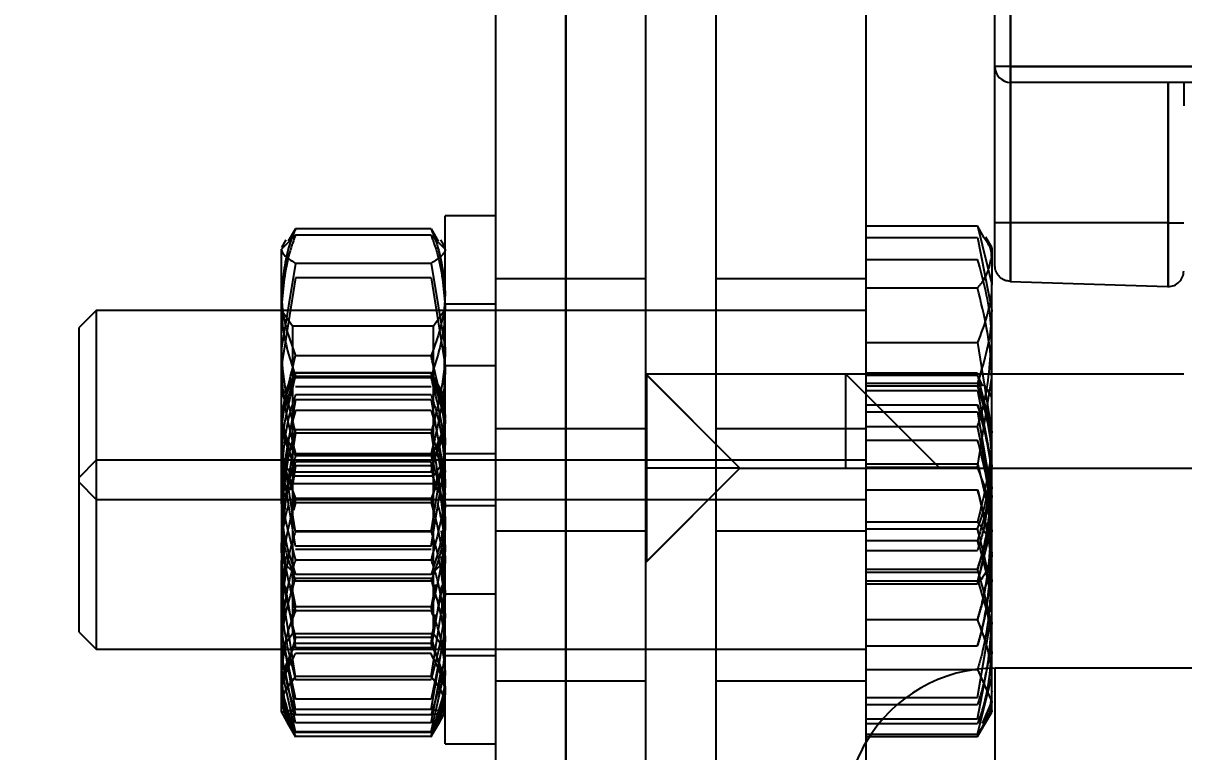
# Model space of a CAD drawing. Header units: metres. Extents: x 0 to 21025, y 0 to 14850.
# Drawn here: x 8867.15 to 8904.01, y 13125.43 to 13148.56 of the extents above; entities that cross this region are included whole.
import ezdxf

# ---------------------------------------------------------------- set-up
doc = ezdxf.new("R2010")
doc.units = ezdxf.units.M
doc.header["$LTSCALE"] = 25
doc.linetypes.add('HIDDEN2', pattern=[4.7625, 3.175, -1.5875])
for name, color, linetype in [('18_COTAS', 7, 'Continuous'), ('SL4', 4, 'Continuous'), ('ST1', 7, 'HIDDEN2')]:
    doc.layers.add(name, color=color, linetype=linetype)
doc.styles.add('ROMANS', font='ROMANS.SHX')
doc.dimstyles.new('25___1-25', dxfattribs={"dimscale": 25, "dimtxt": 2.5, "dimasz": 2, "dimexe": 1.5, "dimexo": 1, "dimgap": 0.5, "dimtad": 1, "dimzin": 12, "dimtxsty": 'ROMANS', "dimcen": 0, "dimclrd": 256, "dimclre": 256, "dimclrt": 3, "dimazin": 3, "dimtfac": 1, "dimtmove": 0, "dimatfit": 0, "dimfxl": 1, "dimlwd": -1, "dimlwe": -1, "dimarcsym": 0})

# ---------------------------------------------------------------- blocks, each defined once
blk = doc.blocks.new('*D14')
at = {"layer": '18_COTAS', "transparency": 16777216}
for p, q in [((8767.149, 13416.484), (9534.934, 13416.484)), ((9497.434, 11742.681), (9497.434, 13366.484)), ((8955.399, 11692.681), (9534.934, 11692.681))]:
    blk.add_line(p, q, dxfattribs=at)
for points in [[(9489.1, 13366.484), (9505.767, 13366.484), (9497.434, 13416.484)], [(9489.1, 11742.681), (9505.767, 11742.681), (9497.434, 11692.681)]]:
    blk.add_solid(points, dxfattribs=at)
at = {"layer": 'Defpoints', "color": 0, "transparency": 16777216}
for p in [(8742.149, 13416.484), (9497.434, 13416.484), (8930.399, 11692.681)]:
    blk.add_point(p, dxfattribs=at)
at = {"layer": '18_COTAS', "color": 3, "transparency": 16777216, "insert": (9447.731, 12554.582), "char_height": 62.5, "attachment_point": 5, "rotation": 90, "style": 'ROMANS'}
blk.add_mtext('1723,8', dxfattribs=at)

msp = doc.modelspace()

# ---------------------------------------------------------------- linework, layer by layer
at = {"layer": 'SL4'}
for p, q in [((8884.386, 13042.681), (8884.386, 13286.681)), ((8893.911, 13286.681), (8893.911, 13042.681)), ((8898.014, 13147.181), (8898.014, 13157.971)), ((8898.514, 13157.971), (8898.514, 13147.181)), ((8898.514, 13147.181), (8898.014, 13147.181)), ((8898.014, 13142.221), (8898.014, 13147.181)), ((8898.514, 13146.681), (8898.514, 13147.181)), ((8898.514, 13147.181), (8921.514, 13147.181)), ((8921.514, 13146.681), (8898.514, 13146.681)), ((8898.514, 13146.681), (8898.514, 13142.221)), ((8903.514, 13142.221), (8903.514, 13146.681)), ((8904.014, 13146.681), (8904.014, 13145.931)), ((8893.911, 13142.127), (8897.464, 13142.127)), ((8897.464, 13142.127), (8897.911, 13140.271)), ((8897.675, 13141.749), (8897.464, 13142.127)), ((8898.514, 13142.221), (8898.014, 13142.221)), ((8898.014, 13140.861), (8898.014, 13142.221)), ((8898.514, 13142.221), (8898.514, 13140.361)), ((8903.514, 13142.221), (8898.514, 13142.221)), ((8903.514, 13140.198), (8903.514, 13142.221)), ((8903.514, 13142.221), (8904.014, 13142.221)), ((8897.911, 13141.441), (8897.726, 13141.762)), ((8897.911, 13141.441), (8897.911, 13140.271)), ((8897.911, 13135.573), (8897.911, 13140.271)), ((8898.514, 13140.361), (8898.497, 13140.361)), ((8898.514, 13140.361), (8903.497, 13140.198)), ((8903.497, 13140.198), (8903.514, 13140.198)), ((8893.911, 13138.416), (8897.464, 13138.416)), ((8897.464, 13138.416), (8897.911, 13135.573)), ((8897.911, 13137.431), (8904.014, 13137.431)), ((8897.911, 13131.743), (8897.911, 13135.573)), ((8897.911, 13134.431), (8915.014, 13134.431)), ((8893.911, 13132.73), (8897.464, 13132.73)), ((8897.911, 13131.441), (8897.911, 13131.743)), ((8897.726, 13131.12), (8897.911, 13131.441)), ((8893.911, 13130.755), (8897.464, 13130.755)), ((8898.026, 13125.081), (8898.026, 13128.081)), ((8915.014, 13128.081), (8898.026, 13128.081))]:
    msp.add_line(p, q, dxfattribs=at)
for centre, radius, start, end in [((8898.514, 13147.181), 0.5, 180, 270), ((8898.026, 13123.319), 4.762, 90, 149.7735)]:
    msp.add_arc(centre, radius, start, end, dxfattribs=at)
for points, knots in [([(8898.497, 13140.361), (8898.442, 13140.369), (8898.332, 13140.383), (8898.187, 13140.471), (8898.078, 13140.597), (8898.024, 13140.733), (8898.014, 13140.824), (8898.014, 13140.859), (8898.014, 13140.861)], [0, 0, 0, 0, 0.212749, 0.425425, 0.640195, 0.859685, 0.99159, 1, 1, 1, 1]), ([(8903.514, 13140.198), (8903.579, 13140.205), (8903.711, 13140.22), (8903.877, 13140.336), (8903.992, 13140.502), (8904.007, 13140.632), (8904.014, 13140.698)], [0, 0, 0, 0, 0.25, 0.5, 0.75, 1, 1, 1, 1]), ([(8897.911, 13140.271), (8897.911, 13140.227), (8897.904, 13139.601), (8897.676, 13138.987), (8897.464, 13138.416)], [0, 0, 0, 0, 0.0702006, 1, 1, 1, 1]), ([(8897.911, 13135.573), (8897.911, 13135.506), (8897.904, 13134.546), (8897.676, 13133.605), (8897.464, 13132.73)], [0, 0, 0, 0, 0.070201, 1, 1, 1, 1]), ([(8897.464, 13132.73), (8897.647, 13132.48), (8897.885, 13132.154), (8897.906, 13131.82), (8897.911, 13131.743)], [0, 0, 0, 0, 0.768151, 1, 1, 1, 1]), ([(8897.911, 13131.743), (8897.855, 13131.479), (8897.783, 13131.145), (8897.52, 13130.823), (8897.464, 13130.755)], [0, 0, 0, 0, 0.788999, 1, 1, 1, 1])]:
    msp.add_open_spline(points, degree=3, knots=knots, dxfattribs=at)
at = {"layer": 'ST1'}
for p, q in [((8884.386, 13286.681), (8884.386, 13042.681)), ((8889.149, 13286.681), (8889.149, 13042.681)), ((8882.151, 13277.156), (8882.151, 13055.444)), ((8886.914, 13277.156), (8886.914, 13055.444)), ((8893.264, 13234.931), (8893.264, 13134.431)), ((8898.514, 13147.181), (8898.514, 13155.531)), ((8898.514, 13147.181), (8898.014, 13147.181)), ((8898.514, 13147.181), (8898.514, 13146.681)), ((8921.514, 13147.181), (8898.514, 13147.181)), ((8898.514, 13142.221), (8898.514, 13146.681)), ((8903.514, 13146.681), (8903.514, 13142.221)), ((8880.551, 13134.743), (8880.551, 13142.441)), ((8882.151, 13142.441), (8880.551, 13142.441)), ((8875.798, 13142.035), (8875.568, 13141.634)), ((8880.104, 13142.035), (8875.798, 13142.035)), ((8880.104, 13142.035), (8880.334, 13141.634)), ((8898.514, 13142.221), (8898.014, 13142.221)), ((8898.514, 13140.361), (8898.514, 13142.221)), ((8903.514, 13142.221), (8898.514, 13142.221)), ((8903.514, 13142.221), (8903.514, 13140.198)), ((8903.514, 13142.221), (8904.014, 13142.221)), ((8875.798, 13141.83), (8875.351, 13141.38)), ((8875.489, 13141.679), (8875.351, 13141.441)), ((8880.104, 13141.83), (8875.798, 13141.83)), ((8880.104, 13141.83), (8880.551, 13141.38)), ((8880.551, 13141.441), (8880.413, 13141.679)), ((8893.911, 13141.751), (8897.464, 13141.751)), ((8897.464, 13141.751), (8897.911, 13139.441)), ((8875.351, 13138.236), (8875.351, 13141.38)), ((8875.798, 13140.931), (8875.351, 13138.236)), ((8880.104, 13140.931), (8875.798, 13140.931)), ((8880.104, 13140.931), (8880.551, 13138.236)), ((8893.911, 13141.06), (8897.464, 13141.06)), ((8875.798, 13140.477), (8875.351, 13137.68)), ((8880.104, 13140.477), (8875.798, 13140.477)), ((8880.104, 13140.477), (8880.551, 13137.68)), ((8886.914, 13140.441), (8882.151, 13140.441)), ((8893.911, 13140.441), (8889.149, 13140.441)), ((8893.911, 13140.152), (8897.464, 13140.152)), ((8869.466, 13139.441), (8868.911, 13138.887)), ((8869.466, 13139.441), (8869.466, 13133.441)), ((8893.911, 13139.441), (8869.466, 13139.441)), ((8875.701, 13138.941), (8875.351, 13139.441)), ((8880.526, 13139.441), (8880.176, 13138.941)), ((8880.526, 13133.441), (8880.526, 13139.441)), ((8880.551, 13139.441), (8880.526, 13139.441)), ((8882.151, 13139.641), (8880.551, 13139.641)), ((8868.911, 13138.887), (8868.911, 13133.996)), ((8875.701, 13138.941), (8875.701, 13133.941)), ((8880.176, 13138.941), (8875.701, 13138.941)), ((8880.176, 13134.869), (8880.176, 13138.941)), ((8875.351, 13133.297), (8875.351, 13138.236)), ((8880.104, 13137.999), (8875.798, 13137.999)), ((8882.151, 13137.681), (8880.551, 13137.681)), ((8875.798, 13137.454), (8875.451, 13136.308)), ((8875.802, 13137.462), (8875.525, 13136.983)), ((8880.104, 13137.454), (8875.798, 13137.454)), ((8880.104, 13137.447), (8875.798, 13137.447)), ((8880.104, 13137.34), (8875.798, 13137.34)), ((8880.104, 13137.328), (8875.798, 13137.328)), ((8880.104, 13137.298), (8875.798, 13137.298)), ((8880.377, 13136.983), (8880.1, 13137.462)), ((8880.104, 13137.454), (8880.451, 13136.308)), ((8889.914, 13134.431), (8886.914, 13137.431)), ((8886.914, 13137.431), (8897.911, 13137.431)), ((8889.914, 13134.431), (8886.944, 13137.401)), ((8886.944, 13137.401), (8886.944, 13131.461)), ((8893.264, 13137.431), (8893.264, 13134.431)), ((8896.264, 13134.431), (8893.264, 13137.431)), ((8893.911, 13137.455), (8897.464, 13137.455)), ((8893.911, 13137.382), (8897.464, 13137.382)), ((8897.464, 13137.382), (8897.911, 13135.56)), ((8897.626, 13137.034), (8897.464, 13137.382)), ((8897.464, 13134.467), (8897.911, 13137.309)), ((8875.525, 13136.983), (8875.351, 13136.681)), ((8880.104, 13137.014), (8875.798, 13137.014)), ((8880.551, 13136.681), (8880.377, 13136.983)), ((8893.911, 13137.132), (8897.464, 13137.132)), ((8893.911, 13137.042), (8897.464, 13137.042)), ((8893.911, 13136.894), (8897.464, 13136.894)), ((8897.464, 13136.894), (8897.911, 13134.516)), ((8897.687, 13137.069), (8897.684, 13137.074)), ((8897.911, 13136.681), (8897.687, 13137.069)), ((8875.798, 13136.596), (8875.351, 13134.056)), ((8880.104, 13136.762), (8875.798, 13136.762)), ((8880.104, 13136.596), (8875.798, 13136.596)), ((8880.104, 13136.596), (8880.551, 13134.056)), ((8875.798, 13136.263), (8875.641, 13135.706)), ((8880.104, 13136.263), (8875.798, 13136.263)), ((8880.104, 13136.263), (8880.261, 13135.706)), ((8893.911, 13136.437), (8897.464, 13136.437)), ((8893.911, 13136.218), (8897.464, 13136.218)), ((8897.464, 13136.218), (8897.911, 13133.537)), ((8875.798, 13134.308), (8875.351, 13135.877)), ((8880.104, 13134.308), (8880.551, 13135.877)), ((8893.911, 13135.751), (8897.464, 13135.751)), ((8897.863, 13133.827), (8897.464, 13135.751)), ((8875.798, 13135.545), (8875.351, 13132.722)), ((8880.104, 13135.648), (8875.798, 13135.648)), ((8880.104, 13135.545), (8875.798, 13135.545)), ((8880.104, 13135.542), (8875.798, 13135.542)), ((8880.104, 13135.545), (8880.551, 13132.722)), ((8886.914, 13135.681), (8882.151, 13135.681)), ((8893.911, 13135.681), (8889.149, 13135.681)), ((8875.574, 13135.325), (8875.351, 13133.596)), ((8880.328, 13135.325), (8880.551, 13133.596)), ((8893.911, 13135.324), (8897.464, 13135.324)), ((8869.466, 13134.681), (8868.911, 13134.127)), ((8893.911, 13134.681), (8869.466, 13134.681)), ((8875.701, 13134.181), (8875.351, 13134.681)), ((8875.798, 13131.952), (8875.351, 13134.646)), ((8875.798, 13132.405), (8875.425, 13134.738)), ((8875.649, 13133.737), (8875.798, 13134.632)), ((8880.104, 13134.883), (8875.798, 13134.883)), ((8880.104, 13134.821), (8875.798, 13134.821)), ((8880.104, 13134.632), (8875.798, 13134.632)), ((8880.104, 13132.405), (8880.477, 13134.738)), ((8880.104, 13131.952), (8880.551, 13134.646)), ((8880.253, 13133.737), (8880.104, 13134.632)), ((8880.176, 13133.941), (8880.176, 13134.869)), ((8880.526, 13134.681), (8880.176, 13134.181)), ((8882.151, 13134.881), (8880.551, 13134.881)), ((8880.551, 13130.441), (8880.551, 13134.743)), ((8875.798, 13134.503), (8875.701, 13133.88)), ((8880.104, 13134.503), (8875.798, 13134.503)), ((8880.104, 13134.308), (8875.798, 13134.308)), ((8880.104, 13134.503), (8880.179, 13134.019)), ((8886.914, 13131.431), (8889.914, 13134.431)), ((8889.914, 13134.431), (8886.914, 13134.431)), ((8886.944, 13131.461), (8889.914, 13134.431)), ((8889.914, 13134.431), (8893.264, 13134.431)), ((8889.914, 13134.431), (8897.911, 13134.431)), ((8893.264, 13134.431), (8896.264, 13134.431)), ((8893.911, 13134.568), (8897.464, 13134.568)), ((8893.911, 13134.467), (8897.464, 13134.467)), ((8868.911, 13133.996), (8868.911, 13129.236)), ((8868.911, 13133.996), (8869.466, 13133.441)), ((8875.351, 13133.441), (8875.701, 13133.941)), ((8875.614, 13134.091), (8875.798, 13133.331)), ((8880.176, 13134.181), (8875.701, 13134.181)), ((8875.701, 13133.941), (8875.701, 13129.181)), ((8875.701, 13133.941), (8880.176, 13133.941)), ((8880.288, 13134.091), (8880.104, 13133.331)), ((8880.176, 13130.37), (8880.176, 13133.941)), ((8880.176, 13133.941), (8880.526, 13133.441)), ((8893.911, 13133.739), (8897.464, 13133.739)), ((8869.466, 13133.441), (8869.466, 13128.681)), ((8869.466, 13133.441), (8893.911, 13133.441)), ((8875.351, 13133.297), (8875.351, 13131.443)), ((8875.798, 13133.331), (8875.736, 13133.099)), ((8880.104, 13133.464), (8875.798, 13133.464)), ((8880.104, 13133.331), (8875.798, 13133.331)), ((8880.104, 13133.331), (8880.166, 13133.099)), ((8880.526, 13128.681), (8880.526, 13133.481)), ((8880.551, 13133.241), (8882.151, 13133.241)), ((8875.351, 13132.84), (8875.37, 13132.421)), ((8880.551, 13132.84), (8880.532, 13132.421)), ((8880.104, 13132.433), (8875.798, 13132.433)), ((8880.424, 13132.438), (8880.551, 13131.617)), ((8882.151, 13132.441), (8886.914, 13132.441)), ((8889.149, 13132.441), (8893.911, 13132.441)), ((8893.911, 13132.506), (8897.464, 13132.506)), ((8897.464, 13130.755), (8897.911, 13132.611)), ((8875.452, 13132.267), (8875.351, 13131.617)), ((8880.104, 13132.405), (8875.798, 13132.405)), ((8893.911, 13132.138), (8897.464, 13132.138)), ((8897.51, 13131.922), (8897.464, 13132.138)), ((8880.104, 13131.952), (8875.798, 13131.952)), ((8880.104, 13131.847), (8875.798, 13131.847)), ((8893.911, 13131.822), (8897.464, 13131.822)), ((8875.486, 13131.625), (8875.351, 13130.522)), ((8875.798, 13131.053), (8875.351, 13131.502)), ((8875.351, 13129.058), (8875.351, 13131.502)), ((8880.104, 13131.515), (8875.798, 13131.515)), ((8880.104, 13131.053), (8880.551, 13131.502)), ((8880.416, 13131.625), (8880.551, 13130.522)), ((8880.526, 13131.637), (8880.551, 13131.425)), ((8897.911, 13130.888), (8897.911, 13131.477)), ((8880.104, 13131.053), (8875.798, 13131.053)), ((8893.911, 13131.225), (8897.464, 13131.225)), ((8893.911, 13131.132), (8897.464, 13131.132)), ((8875.798, 13127.817), (8875.351, 13130.641)), ((8875.472, 13130.699), (8875.798, 13128.73)), ((8875.655, 13130.742), (8875.798, 13130.032)), ((8880.104, 13130.93), (8875.798, 13130.93)), ((8880.104, 13130.848), (8875.798, 13130.848)), ((8880.247, 13130.742), (8880.104, 13130.032)), ((8880.431, 13130.699), (8880.104, 13128.73)), ((8880.104, 13127.817), (8880.551, 13130.641)), ((8893.911, 13130.856), (8897.464, 13130.856)), ((8897.911, 13127.009), (8897.911, 13130.888)), ((8880.176, 13129.181), (8880.176, 13130.37)), ((8880.551, 13125.681), (8880.551, 13130.441)), ((8880.551, 13130.441), (8882.151, 13130.441)), ((8875.713, 13129.679), (8875.798, 13130.032)), ((8880.104, 13130.032), (8875.798, 13130.032)), ((8880.104, 13129.898), (8875.798, 13129.898)), ((8880.189, 13129.679), (8880.104, 13130.032)), ((8875.351, 13129.766), (8875.382, 13129.13)), ((8875.798, 13128.859), (8875.654, 13129.79)), ((8880.104, 13128.859), (8880.249, 13129.79)), ((8880.551, 13129.766), (8880.52, 13129.13)), ((8893.911, 13129.624), (8897.464, 13129.624)), ((8897.464, 13127.145), (8897.911, 13129.825)), ((8868.911, 13129.236), (8869.466, 13128.681)), ((8875.798, 13126.766), (8875.351, 13129.307)), ((8875.351, 13128.681), (8875.701, 13129.181)), ((8875.701, 13129.181), (8880.176, 13129.181)), ((8880.104, 13126.766), (8880.551, 13129.307)), ((8880.176, 13129.181), (8880.526, 13128.681)), ((8875.351, 13126.683), (8875.351, 13129.058)), ((8875.798, 13129.055), (8875.351, 13127.485)), ((8880.104, 13129.055), (8875.798, 13129.055)), ((8880.104, 13128.859), (8875.798, 13128.859)), ((8880.104, 13129.055), (8880.551, 13127.485)), ((8893.911, 13128.794), (8897.464, 13128.794)), ((8897.464, 13126.469), (8897.911, 13128.847)), ((8869.466, 13128.681), (8893.911, 13128.681)), ((8875.382, 13128.483), (8875.351, 13128.639)), ((8875.453, 13128.724), (8875.798, 13127.099)), ((8880.104, 13128.73), (8875.798, 13128.73)), ((8880.104, 13128.542), (8875.798, 13128.542)), ((8880.449, 13128.724), (8880.104, 13127.099)), ((8880.521, 13128.483), (8880.551, 13128.639)), ((8880.551, 13128.481), (8882.151, 13128.481)), ((8875.798, 13126.065), (8875.351, 13128.048)), ((8875.798, 13126.348), (8875.474, 13128.009)), ((8880.104, 13126.065), (8880.551, 13128.048)), ((8880.104, 13126.348), (8880.428, 13128.009)), ((8893.911, 13128.038), (8897.464, 13128.038)), ((8897.464, 13128.038), (8897.911, 13127.009)), ((8880.104, 13127.817), (8875.798, 13127.817)), ((8880.104, 13127.714), (8875.798, 13127.714)), ((8882.151, 13127.681), (8886.914, 13127.681)), ((8889.149, 13127.681), (8893.911, 13127.681)), ((8897.464, 13125.981), (8897.911, 13127.802)), ((8875.798, 13125.915), (8875.351, 13127.228)), ((8875.798, 13126.034), (8875.351, 13126.926)), ((8875.798, 13125.908), (8875.451, 13127.054)), ((8880.104, 13127.099), (8875.798, 13127.099)), ((8880.104, 13125.915), (8880.551, 13127.228)), ((8880.104, 13125.908), (8880.451, 13127.054)), ((8893.911, 13127.145), (8897.464, 13127.145)), ((8893.911, 13126.925), (8897.464, 13126.925)), ((8897.615, 13126.328), (8897.911, 13127.009)), ((8897.911, 13126.681), (8897.911, 13127.009)), ((8875.351, 13126.681), (8875.351, 13126.683)), ((8875.798, 13126.6), (8875.351, 13126.683)), ((8875.351, 13126.681), (8875.525, 13126.379)), ((8880.104, 13126.766), (8875.798, 13126.766)), ((8880.104, 13126.6), (8875.798, 13126.6)), ((8880.104, 13126.6), (8880.551, 13126.683)), ((8880.377, 13126.379), (8880.551, 13126.681)), ((8897.687, 13126.294), (8897.911, 13126.681)), ((8897.911, 13126.732), (8897.911, 13126.697)), ((8897.911, 13126.681), (8897.911, 13126.697)), ((8875.525, 13126.379), (8875.802, 13125.9)), ((8880.104, 13126.348), (8875.798, 13126.348)), ((8880.1, 13125.9), (8880.377, 13126.379)), ((8880.104, 13126.034), (8880.3, 13126.424)), ((8893.911, 13126.469), (8897.464, 13126.469)), ((8893.911, 13126.32), (8897.464, 13126.32)), ((8897.464, 13125.908), (8897.687, 13126.294)), ((8880.104, 13126.065), (8875.798, 13126.065)), ((8880.104, 13126.034), (8875.798, 13126.034)), ((8880.104, 13125.915), (8875.798, 13125.915)), ((8880.104, 13125.908), (8875.798, 13125.908)), ((8893.911, 13125.981), (8897.464, 13125.981)), ((8893.911, 13125.908), (8897.464, 13125.908)), ((8880.551, 13125.681), (8882.151, 13125.681))]:
    msp.add_line(p, q, dxfattribs=at)
msp.add_arc((8898.026, 13123.319), 4.762, 149.7735, 180, dxfattribs=at)
for points, knots in [([(8875.798, 13142.035), (8875.73, 13141.865), (8875.468, 13141.207), (8875.401, 13140.524), (8875.351, 13140.017)], [0, 0, 0, 0, 0.257551, 1, 1, 1, 1]), ([(8880.104, 13142.035), (8880.172, 13141.865), (8880.434, 13141.207), (8880.501, 13140.524), (8880.551, 13140.017)], [0, 0, 0, 0, 0.257551, 1, 1, 1, 1]), ([(8875.798, 13141.83), (8875.73, 13141.641), (8875.468, 13140.91), (8875.401, 13140.15), (8875.351, 13139.585)], [0, 0, 0, 0, 0.257551, 1, 1, 1, 1]), ([(8880.104, 13141.83), (8880.172, 13141.641), (8880.434, 13140.91), (8880.501, 13140.15), (8880.551, 13139.585)], [0, 0, 0, 0, 0.257551, 1, 1, 1, 1]), ([(8897.911, 13141.14), (8897.909, 13141.217), (8897.902, 13141.423), (8897.762, 13141.624), (8897.675, 13141.749)], [0, 0, 0, 0, 0.376853, 1, 1, 1, 1]), ([(8875.351, 13141.38), (8875.352, 13141.37), (8875.358, 13141.218), (8875.586, 13141.069), (8875.798, 13140.931)], [0, 0, 0, 0, 0.0702006, 1, 1, 1, 1]), ([(8880.551, 13141.38), (8880.551, 13141.37), (8880.544, 13141.218), (8880.316, 13141.069), (8880.104, 13140.931)], [0, 0, 0, 0, 0.070201, 1, 1, 1, 1]), ([(8897.464, 13140.152), (8897.52, 13140.22), (8897.783, 13140.542), (8897.855, 13140.876), (8897.911, 13141.14)], [0, 0, 0, 0, 0.211001, 1, 1, 1, 1]), ([(8897.911, 13138.405), (8897.906, 13138.614), (8897.885, 13139.512), (8897.647, 13140.387), (8897.464, 13141.06)], [0, 0, 0, 0, 0.231849, 1, 1, 1, 1]), ([(8875.351, 13140.017), (8875.358, 13139.833), (8875.382, 13139.15), (8875.622, 13138.485), (8875.798, 13137.999)], [0, 0, 0, 0, 0.268634, 1, 1, 1, 1]), ([(8880.551, 13140.017), (8880.544, 13139.833), (8880.52, 13139.15), (8880.28, 13138.485), (8880.104, 13137.999)], [0, 0, 0, 0, 0.268634, 1, 1, 1, 1]), ([(8897.911, 13137.309), (8897.911, 13137.377), (8897.904, 13138.337), (8897.676, 13139.278), (8897.464, 13140.152)], [0, 0, 0, 0, 0.070201, 1, 1, 1, 1]), ([(8875.351, 13139.585), (8875.358, 13139.381), (8875.382, 13138.621), (8875.622, 13137.882), (8875.798, 13137.34)], [0, 0, 0, 0, 0.268634, 1, 1, 1, 1]), ([(8880.551, 13139.585), (8880.544, 13139.381), (8880.52, 13138.621), (8880.28, 13137.882), (8880.104, 13137.34)], [0, 0, 0, 0, 0.268634, 1, 1, 1, 1]), ([(8897.911, 13139.441), (8897.911, 13139.386), (8897.904, 13138.607), (8897.676, 13137.842), (8897.464, 13137.132)], [0, 0, 0, 0, 0.070201, 1, 1, 1, 1]), ([(8897.464, 13135.751), (8897.52, 13135.933), (8897.783, 13136.797), (8897.855, 13137.696), (8897.911, 13138.405)], [0, 0, 0, 0, 0.211001, 1, 1, 1, 1]), ([(8875.351, 13138.236), (8875.352, 13138.172), (8875.358, 13137.263), (8875.586, 13136.371), (8875.798, 13135.542)], [0, 0, 0, 0, 0.0702006, 1, 1, 1, 1]), ([(8875.351, 13135.202), (8875.352, 13135.269), (8875.358, 13136.213), (8875.586, 13137.138), (8875.798, 13137.999)], [0, 0, 0, 0, 0.070201, 1, 1, 1, 1]), ([(8880.551, 13138.236), (8880.551, 13138.172), (8880.544, 13137.263), (8880.316, 13136.371), (8880.104, 13135.542)], [0, 0, 0, 0, 0.070201, 1, 1, 1, 1]), ([(8880.551, 13135.202), (8880.551, 13135.269), (8880.544, 13136.213), (8880.316, 13137.138), (8880.104, 13137.999)], [0, 0, 0, 0, 0.070201, 1, 1, 1, 1]), ([(8875.351, 13137.68), (8875.352, 13137.614), (8875.358, 13136.669), (8875.586, 13135.744), (8875.798, 13134.883)], [0, 0, 0, 0, 0.070201, 1, 1, 1, 1]), ([(8880.551, 13137.68), (8880.551, 13137.614), (8880.544, 13136.669), (8880.316, 13135.744), (8880.104, 13134.883)], [0, 0, 0, 0, 0.070201, 1, 1, 1, 1]), ([(8875.798, 13137.454), (8875.73, 13137.336), (8875.468, 13136.876), (8875.401, 13136.398), (8875.351, 13136.043)], [0, 0, 0, 0, 0.257551, 1, 1, 1, 1]), ([(8875.351, 13135.877), (8875.352, 13135.915), (8875.358, 13136.445), (8875.586, 13136.964), (8875.798, 13137.447)], [0, 0, 0, 0, 0.0702006, 1, 1, 1, 1]), ([(8875.351, 13134.646), (8875.352, 13134.71), (8875.358, 13135.62), (8875.586, 13136.511), (8875.798, 13137.34)], [0, 0, 0, 0, 0.070201, 1, 1, 1, 1]), ([(8880.104, 13137.454), (8880.172, 13137.336), (8880.434, 13136.876), (8880.501, 13136.398), (8880.551, 13136.043)], [0, 0, 0, 0, 0.2575513, 1, 1, 1, 1]), ([(8880.551, 13135.877), (8880.551, 13135.915), (8880.544, 13136.445), (8880.316, 13136.964), (8880.104, 13137.447)], [0, 0, 0, 0, 0.070201, 1, 1, 1, 1]), ([(8880.551, 13134.646), (8880.551, 13134.71), (8880.544, 13135.62), (8880.316, 13136.511), (8880.104, 13137.34)], [0, 0, 0, 0, 0.070201, 1, 1, 1, 1]), ([(8897.464, 13137.132), (8897.647, 13136.459), (8897.885, 13135.584), (8897.906, 13134.685), (8897.911, 13134.477)], [0, 0, 0, 0, 0.768151, 1, 1, 1, 1]), ([(8897.911, 13134.774), (8897.906, 13134.952), (8897.885, 13135.72), (8897.647, 13136.468), (8897.464, 13137.042)], [0, 0, 0, 0, 0.231849, 1, 1, 1, 1]), ([(8875.798, 13136.762), (8875.73, 13136.556), (8875.468, 13135.755), (8875.401, 13134.922), (8875.351, 13134.305)], [0, 0, 0, 0, 0.257551, 1, 1, 1, 1]), ([(8880.104, 13136.762), (8880.172, 13136.556), (8880.434, 13135.755), (8880.501, 13134.922), (8880.551, 13134.305)], [0, 0, 0, 0, 0.257551, 1, 1, 1, 1]), ([(8875.351, 13136.134), (8875.352, 13136.103), (8875.358, 13135.659), (8875.586, 13135.225), (8875.798, 13134.821)], [0, 0, 0, 0, 0.070201, 1, 1, 1, 1]), ([(8880.551, 13136.134), (8880.551, 13136.103), (8880.544, 13135.659), (8880.316, 13135.225), (8880.104, 13134.821)], [0, 0, 0, 0, 0.070201, 1, 1, 1, 1]), ([(8897.464, 13136.437), (8897.647, 13135.777), (8897.885, 13134.917), (8897.906, 13134.035), (8897.911, 13133.831)], [0, 0, 0, 0, 0.768151, 1, 1, 1, 1]), ([(8897.911, 13133.831), (8897.906, 13134.035), (8897.885, 13134.917), (8897.647, 13135.777), (8897.464, 13136.437)], [0, 0, 0, 0, 0.231849, 1, 1, 1, 1]), ([(8875.351, 13135.979), (8875.352, 13135.944), (8875.358, 13135.446), (8875.586, 13134.957), (8875.798, 13134.503)], [0, 0, 0, 0, 0.070201, 1, 1, 1, 1]), ([(8880.551, 13135.979), (8880.551, 13135.944), (8880.544, 13135.446), (8880.316, 13134.957), (8880.104, 13134.503)], [0, 0, 0, 0, 0.0702006, 1, 1, 1, 1]), ([(8875.798, 13135.648), (8875.73, 13135.412), (8875.468, 13134.497), (8875.401, 13133.546), (8875.351, 13132.84)], [0, 0, 0, 0, 0.257551, 1, 1, 1, 1]), ([(8875.798, 13135.542), (8875.73, 13135.353), (8875.468, 13134.622), (8875.401, 13133.862), (8875.351, 13133.297)], [0, 0, 0, 0, 0.257551, 1, 1, 1, 1]), ([(8875.351, 13135.396), (8875.358, 13135.221), (8875.382, 13134.567), (8875.622, 13133.93), (8875.798, 13133.464)], [0, 0, 0, 0, 0.268634, 1, 1, 1, 1]), ([(8880.104, 13135.648), (8880.172, 13135.412), (8880.434, 13134.497), (8880.501, 13133.546), (8880.551, 13132.84)], [0, 0, 0, 0, 0.257551, 1, 1, 1, 1]), ([(8880.104, 13135.542), (8880.172, 13135.353), (8880.434, 13134.622), (8880.501, 13133.862), (8880.551, 13133.297)], [0, 0, 0, 0, 0.257551, 1, 1, 1, 1]), ([(8880.551, 13135.396), (8880.544, 13135.221), (8880.52, 13134.567), (8880.28, 13133.93), (8880.104, 13133.464)], [0, 0, 0, 0, 0.268634, 1, 1, 1, 1]), ([(8875.351, 13135.314), (8875.348, 13135.267), (8875.345, 13135.195), (8875.364, 13135.125), (8875.371, 13135.101)], [0, 0, 0, 0, 0.6573363, 1, 1, 1, 1]), ([(8880.551, 13135.314), (8880.554, 13135.267), (8880.558, 13135.195), (8880.538, 13135.125), (8880.531, 13135.101)], [0, 0, 0, 0, 0.657336, 1, 1, 1, 1]), ([(8897.911, 13132.474), (8897.906, 13132.698), (8897.885, 13133.662), (8897.647, 13134.602), (8897.464, 13135.324)], [0, 0, 0, 0, 0.2318493, 1, 1, 1, 1]), ([(8875.798, 13134.821), (8875.73, 13134.579), (8875.468, 13133.639), (8875.401, 13132.663), (8875.351, 13131.938)], [0, 0, 0, 0, 0.2575513, 1, 1, 1, 1]), ([(8880.104, 13134.821), (8880.172, 13134.579), (8880.434, 13133.639), (8880.501, 13132.663), (8880.551, 13131.938)], [0, 0, 0, 0, 0.2575513, 1, 1, 1, 1]), ([(8897.464, 13132.506), (8897.52, 13132.662), (8897.783, 13133.4), (8897.855, 13134.168), (8897.911, 13134.774)], [0, 0, 0, 0, 0.211001, 1, 1, 1, 1]), ([(8897.464, 13134.568), (8897.647, 13133.837), (8897.885, 13132.884), (8897.906, 13131.908), (8897.911, 13131.681)], [0, 0, 0, 0, 0.768151, 1, 1, 1, 1]), ([(8897.911, 13134.516), (8897.911, 13134.459), (8897.904, 13133.656), (8897.676, 13132.869), (8897.464, 13132.138)], [0, 0, 0, 0, 0.0702006, 1, 1, 1, 1]), ([(8897.911, 13132.611), (8897.911, 13132.655), (8897.904, 13133.282), (8897.676, 13133.896), (8897.464, 13134.467)], [0, 0, 0, 0, 0.070201, 1, 1, 1, 1]), ([(8875.351, 13134.056), (8875.352, 13133.996), (8875.358, 13133.138), (8875.586, 13132.297), (8875.798, 13131.515)], [0, 0, 0, 0, 0.070201, 1, 1, 1, 1]), ([(8880.551, 13134.056), (8880.551, 13133.996), (8880.544, 13133.138), (8880.316, 13132.297), (8880.104, 13131.515)], [0, 0, 0, 0, 0.0702006, 1, 1, 1, 1]), ([(8897.86, 13134.106), (8897.812, 13133.522), (8897.749, 13132.749), (8897.521, 13132.005), (8897.464, 13131.822)], [0, 0, 0, 0, 0.754949, 1, 1, 1, 1]), ([(8897.911, 13133.831), (8897.855, 13133.135), (8897.783, 13132.252), (8897.52, 13131.404), (8897.464, 13131.225)], [0, 0, 0, 0, 0.788999, 1, 1, 1, 1]), ([(8897.464, 13131.225), (8897.52, 13131.404), (8897.783, 13132.252), (8897.855, 13133.135), (8897.911, 13133.831)], [0, 0, 0, 0, 0.211001, 1, 1, 1, 1]), ([(8897.911, 13130.888), (8897.906, 13131.112), (8897.885, 13132.076), (8897.647, 13133.017), (8897.464, 13133.739)], [0, 0, 0, 0, 0.231849, 1, 1, 1, 1]), ([(8897.464, 13133.739), (8897.647, 13133.017), (8897.885, 13132.076), (8897.906, 13131.112), (8897.911, 13130.888)], [0, 0, 0, 0, 0.768151, 1, 1, 1, 1]), ([(8897.911, 13133.537), (8897.911, 13133.473), (8897.904, 13132.568), (8897.676, 13131.681), (8897.464, 13130.856)], [0, 0, 0, 0, 0.070201, 1, 1, 1, 1]), ([(8875.351, 13130.641), (8875.352, 13130.708), (8875.358, 13131.661), (8875.586, 13132.595), (8875.798, 13133.464)], [0, 0, 0, 0, 0.070201, 1, 1, 1, 1]), ([(8875.351, 13133.297), (8875.358, 13133.093), (8875.382, 13132.333), (8875.622, 13131.594), (8875.798, 13131.053)], [0, 0, 0, 0, 0.268634, 1, 1, 1, 1]), ([(8875.351, 13131.745), (8875.351, 13131.814), (8875.352, 13132.324), (8875.469, 13132.823), (8875.57, 13133.256)], [0, 0, 0, 0, 0.1342583, 1, 1, 1, 1]), ([(8880.551, 13130.641), (8880.551, 13130.708), (8880.544, 13131.661), (8880.316, 13132.595), (8880.104, 13133.464)], [0, 0, 0, 0, 0.070201, 1, 1, 1, 1]), ([(8880.551, 13133.297), (8880.544, 13133.093), (8880.52, 13132.333), (8880.28, 13131.594), (8880.104, 13131.053)], [0, 0, 0, 0, 0.268634, 1, 1, 1, 1]), ([(8880.551, 13131.745), (8880.551, 13131.814), (8880.55, 13132.324), (8880.433, 13132.823), (8880.332, 13133.256)], [0, 0, 0, 0, 0.134258, 1, 1, 1, 1]), ([(8875.351, 13132.866), (8875.358, 13132.682), (8875.382, 13131.999), (8875.622, 13131.334), (8875.798, 13130.848)], [0, 0, 0, 0, 0.2686336, 1, 1, 1, 1]), ([(8880.551, 13132.866), (8880.544, 13132.682), (8880.52, 13131.999), (8880.28, 13131.334), (8880.104, 13130.848)], [0, 0, 0, 0, 0.268634, 1, 1, 1, 1]), ([(8875.351, 13132.722), (8875.352, 13132.655), (8875.358, 13131.701), (8875.586, 13130.767), (8875.798, 13129.898)], [0, 0, 0, 0, 0.070201, 1, 1, 1, 1]), ([(8875.798, 13132.433), (8875.73, 13132.209), (8875.468, 13131.339), (8875.401, 13130.436), (8875.351, 13129.766)], [0, 0, 0, 0, 0.2575513, 1, 1, 1, 1]), ([(8880.551, 13132.722), (8880.551, 13132.655), (8880.544, 13131.701), (8880.316, 13130.767), (8880.104, 13129.898)], [0, 0, 0, 0, 0.070201, 1, 1, 1, 1]), ([(8880.104, 13132.433), (8880.172, 13132.209), (8880.434, 13131.339), (8880.501, 13130.436), (8880.551, 13129.766)], [0, 0, 0, 0, 0.2575513, 1, 1, 1, 1]), ([(8897.911, 13129.825), (8897.911, 13129.889), (8897.904, 13130.794), (8897.676, 13131.681), (8897.464, 13132.506)], [0, 0, 0, 0, 0.0702006, 1, 1, 1, 1]), ([(8897.911, 13132.474), (8897.855, 13131.713), (8897.783, 13130.748), (8897.52, 13129.82), (8897.464, 13129.624)], [0, 0, 0, 0, 0.788999, 1, 1, 1, 1]), ([(8897.464, 13129.624), (8897.52, 13129.82), (8897.783, 13130.748), (8897.855, 13131.713), (8897.911, 13132.474)], [0, 0, 0, 0, 0.211001, 1, 1, 1, 1]), ([(8897.464, 13132.138), (8897.647, 13131.477), (8897.885, 13130.618), (8897.906, 13129.736), (8897.911, 13129.531)], [0, 0, 0, 0, 0.768151, 1, 1, 1, 1]), ([(8875.351, 13131.938), (8875.358, 13131.676), (8875.382, 13130.7), (8875.622, 13129.75), (8875.798, 13129.055)], [0, 0, 0, 0, 0.2686336, 1, 1, 1, 1]), ([(8880.551, 13131.938), (8880.544, 13131.676), (8880.52, 13130.7), (8880.28, 13129.75), (8880.104, 13129.055)], [0, 0, 0, 0, 0.268634, 1, 1, 1, 1]), ([(8875.351, 13131.617), (8875.349, 13131.548), (8875.345, 13131.42), (8875.371, 13131.294), (8875.383, 13131.235)], [0, 0, 0, 0, 0.5336955, 1, 1, 1, 1]), ([(8875.798, 13131.515), (8875.73, 13131.309), (8875.468, 13130.508), (8875.401, 13129.676), (8875.351, 13129.058)], [0, 0, 0, 0, 0.257551, 1, 1, 1, 1]), ([(8880.104, 13131.515), (8880.172, 13131.309), (8880.434, 13130.508), (8880.501, 13129.676), (8880.551, 13129.058)], [0, 0, 0, 0, 0.257551, 1, 1, 1, 1]), ([(8880.551, 13131.617), (8880.553, 13131.548), (8880.557, 13131.42), (8880.531, 13131.294), (8880.519, 13131.235)], [0, 0, 0, 0, 0.533696, 1, 1, 1, 1]), ([(8897.911, 13131.681), (8897.855, 13130.91), (8897.783, 13129.933), (8897.52, 13128.993), (8897.464, 13128.794)], [0, 0, 0, 0, 0.788999, 1, 1, 1, 1]), ([(8897.464, 13128.794), (8897.52, 13128.993), (8897.783, 13129.933), (8897.855, 13130.91), (8897.911, 13131.681)], [0, 0, 0, 0, 0.211001, 1, 1, 1, 1]), ([(8897.911, 13128.847), (8897.911, 13128.903), (8897.904, 13129.706), (8897.676, 13130.493), (8897.464, 13131.225)], [0, 0, 0, 0, 0.070201, 1, 1, 1, 1]), ([(8875.351, 13128.639), (8875.352, 13128.693), (8875.358, 13129.467), (8875.586, 13130.225), (8875.798, 13130.93)], [0, 0, 0, 0, 0.070201, 1, 1, 1, 1]), ([(8880.551, 13128.639), (8880.551, 13128.693), (8880.544, 13129.467), (8880.316, 13130.225), (8880.104, 13130.93)], [0, 0, 0, 0, 0.070201, 1, 1, 1, 1]), ([(8897.911, 13130.888), (8897.855, 13130.127), (8897.783, 13129.162), (8897.52, 13128.234), (8897.464, 13128.038)], [0, 0, 0, 0, 0.788999, 1, 1, 1, 1]), ([(8897.464, 13130.856), (8897.647, 13130.282), (8897.885, 13129.534), (8897.906, 13128.766), (8897.911, 13128.588)], [0, 0, 0, 0, 0.768151, 1, 1, 1, 1]), ([(8875.351, 13130.522), (8875.358, 13130.267), (8875.382, 13129.317), (8875.622, 13128.391), (8875.798, 13127.714)], [0, 0, 0, 0, 0.268634, 1, 1, 1, 1]), ([(8880.551, 13130.522), (8880.544, 13130.267), (8880.52, 13129.317), (8880.28, 13128.391), (8880.104, 13127.714)], [0, 0, 0, 0, 0.268634, 1, 1, 1, 1]), ([(8875.798, 13129.898), (8875.73, 13129.736), (8875.468, 13129.106), (8875.401, 13128.452), (8875.351, 13127.966)], [0, 0, 0, 0, 0.257551, 1, 1, 1, 1]), ([(8880.104, 13129.898), (8880.172, 13129.736), (8880.434, 13129.106), (8880.501, 13128.452), (8880.551, 13127.966)], [0, 0, 0, 0, 0.257551, 1, 1, 1, 1]), ([(8897.911, 13127.802), (8897.911, 13127.845), (8897.904, 13128.461), (8897.676, 13129.063), (8897.464, 13129.624)], [0, 0, 0, 0, 0.070201, 1, 1, 1, 1]), ([(8897.911, 13129.531), (8897.855, 13128.835), (8897.783, 13127.953), (8897.52, 13127.104), (8897.464, 13126.925)], [0, 0, 0, 0, 0.7889992, 1, 1, 1, 1]), ([(8875.351, 13129.058), (8875.358, 13128.834), (8875.382, 13128.003), (8875.622, 13127.193), (8875.798, 13126.6)], [0, 0, 0, 0, 0.268634, 1, 1, 1, 1]), ([(8875.351, 13127.384), (8875.352, 13127.419), (8875.358, 13127.917), (8875.586, 13128.405), (8875.798, 13128.859)], [0, 0, 0, 0, 0.070201, 1, 1, 1, 1]), ([(8875.351, 13128.048), (8875.351, 13128.095), (8875.35, 13128.343), (8875.431, 13128.586), (8875.496, 13128.782)], [0, 0, 0, 0, 0.189967, 1, 1, 1, 1]), ([(8880.551, 13129.058), (8880.544, 13128.834), (8880.52, 13128.003), (8880.28, 13127.193), (8880.104, 13126.6)], [0, 0, 0, 0, 0.268634, 1, 1, 1, 1]), ([(8880.551, 13127.384), (8880.551, 13127.419), (8880.544, 13127.917), (8880.316, 13128.405), (8880.104, 13128.859)], [0, 0, 0, 0, 0.070201, 1, 1, 1, 1]), ([(8880.551, 13128.048), (8880.551, 13128.095), (8880.551, 13128.379), (8880.458, 13128.657), (8880.38, 13128.889)], [0, 0, 0, 0, 0.165754, 1, 1, 1, 1]), ([(8875.351, 13127.228), (8875.352, 13127.26), (8875.358, 13127.703), (8875.586, 13128.138), (8875.798, 13128.542)], [0, 0, 0, 0, 0.070201, 1, 1, 1, 1]), ([(8880.551, 13127.228), (8880.551, 13127.26), (8880.544, 13127.703), (8880.316, 13128.138), (8880.104, 13128.542)], [0, 0, 0, 0, 0.070201, 1, 1, 1, 1]), ([(8897.911, 13128.588), (8897.855, 13127.982), (8897.783, 13127.214), (8897.52, 13126.476), (8897.464, 13126.32)], [0, 0, 0, 0, 0.788999, 1, 1, 1, 1]), ([(8875.351, 13127.966), (8875.358, 13127.791), (8875.382, 13127.137), (8875.622, 13126.5), (8875.798, 13126.034)], [0, 0, 0, 0, 0.268634, 1, 1, 1, 1]), ([(8875.351, 13126.926), (8875.352, 13126.947), (8875.358, 13127.248), (8875.586, 13127.543), (8875.798, 13127.817)], [0, 0, 0, 0, 0.0702006, 1, 1, 1, 1]), ([(8880.551, 13127.966), (8880.544, 13127.791), (8880.52, 13127.137), (8880.28, 13126.5), (8880.104, 13126.034)], [0, 0, 0, 0, 0.268634, 1, 1, 1, 1]), ([(8880.551, 13126.926), (8880.551, 13126.947), (8880.544, 13127.248), (8880.316, 13127.543), (8880.104, 13127.817)], [0, 0, 0, 0, 0.070201, 1, 1, 1, 1]), ([(8875.351, 13127.485), (8875.352, 13127.448), (8875.358, 13126.918), (8875.586, 13126.398), (8875.798, 13125.915)], [0, 0, 0, 0, 0.070201, 1, 1, 1, 1]), ([(8875.351, 13127.319), (8875.358, 13127.191), (8875.382, 13126.713), (8875.622, 13126.248), (8875.798, 13125.908)], [0, 0, 0, 0, 0.268634, 1, 1, 1, 1]), ([(8880.551, 13127.485), (8880.551, 13127.448), (8880.544, 13126.918), (8880.316, 13126.398), (8880.104, 13125.915)], [0, 0, 0, 0, 0.070201, 1, 1, 1, 1]), ([(8880.551, 13127.319), (8880.544, 13127.191), (8880.52, 13126.713), (8880.28, 13126.248), (8880.104, 13125.908)], [0, 0, 0, 0, 0.268634, 1, 1, 1, 1]), ([(8897.911, 13127.351), (8897.911, 13127.317), (8897.904, 13126.829), (8897.676, 13126.352), (8897.464, 13125.908)], [0, 0, 0, 0, 0.070201, 1, 1, 1, 1]), ([(8897.911, 13127.009), (8897.911, 13126.985), (8897.904, 13126.638), (8897.676, 13126.297), (8897.464, 13125.981)], [0, 0, 0, 0, 0.0702006, 1, 1, 1, 1]), ([(8875.351, 13126.683), (8875.352, 13126.685), (8875.358, 13126.713), (8875.586, 13126.741), (8875.798, 13126.766)], [0, 0, 0, 0, 0.070201, 1, 1, 1, 1]), ([(8880.551, 13126.683), (8880.551, 13126.685), (8880.544, 13126.713), (8880.316, 13126.741), (8880.104, 13126.766)], [0, 0, 0, 0, 0.070201, 1, 1, 1, 1])]:
    msp.add_open_spline(points, degree=3, knots=knots, dxfattribs=at)

# ---------------------------------------------------------------- dimensions: what is measured, and where the dimension line sits
at = {"layer": '18_COTAS'}
dim = msp.add_linear_dim(base=(9497.434, 13416.484), p1=(8930.399, 11692.681), p2=(8742.149, 13416.484), angle=90, dimstyle='25___1-25', dxfattribs=at)
dim.commit()
dim.dimension.update_dxf_attribs({"geometry": '*D14', "text_midpoint": (9447.731, 12554.582)})

doc.saveas('drawing.dxf')
